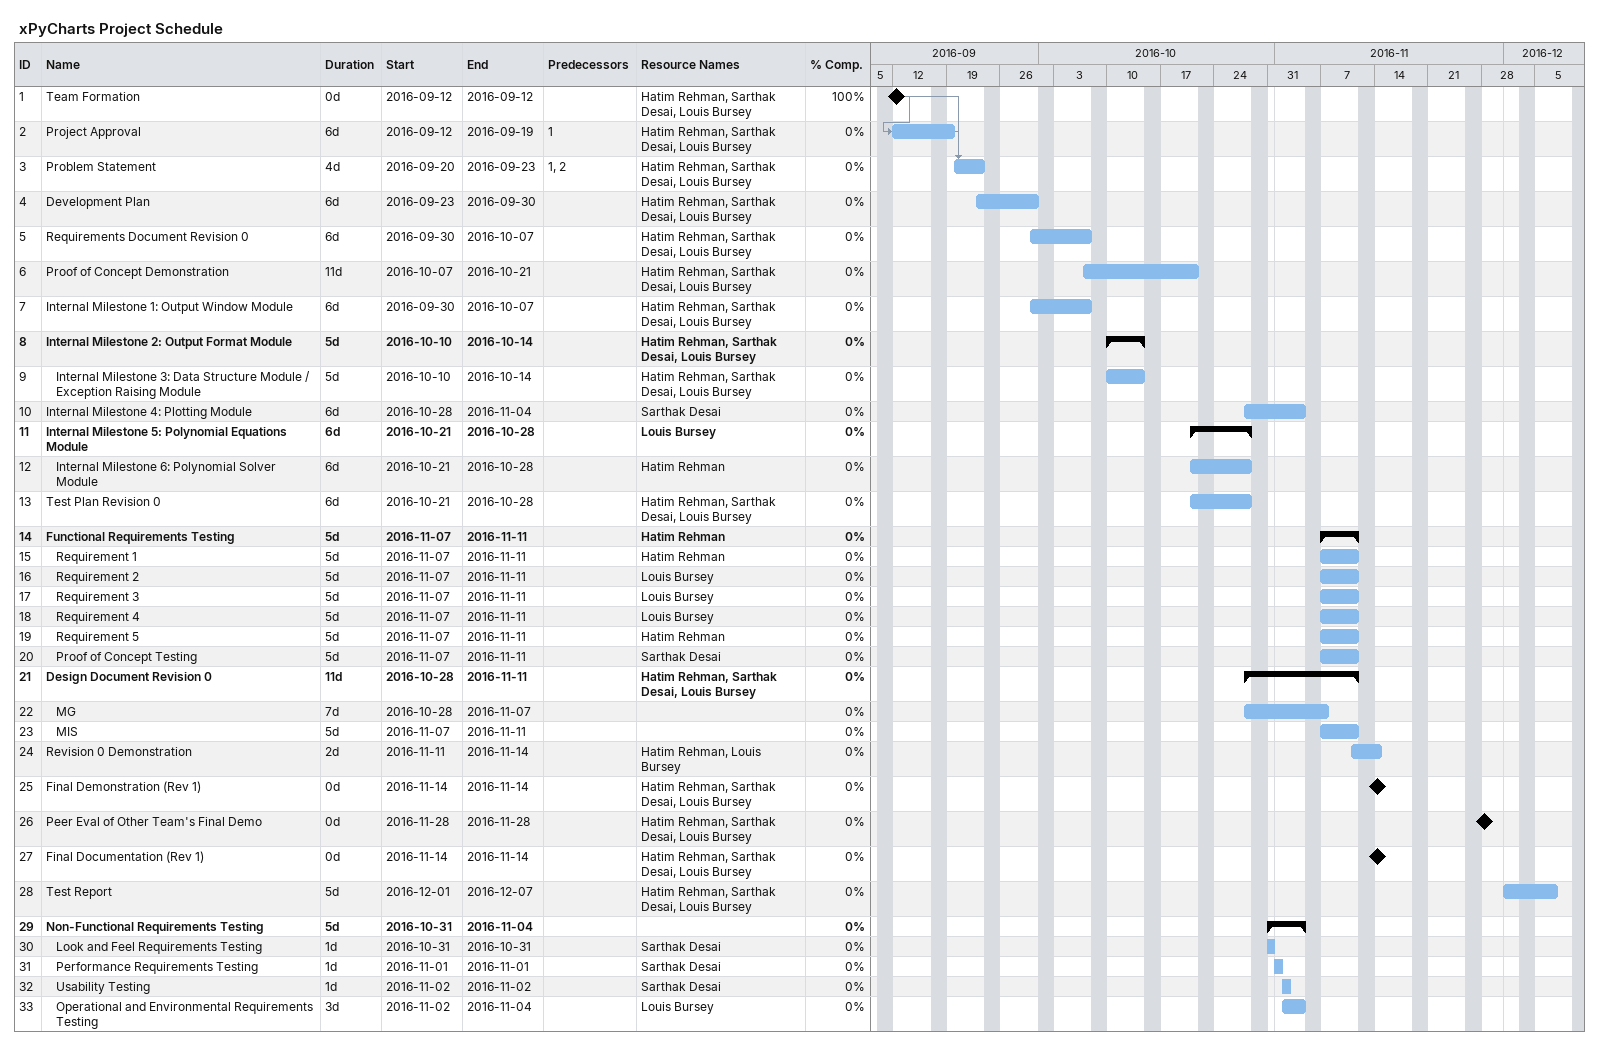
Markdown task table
xPyCharts Project Schedule

| ID | Level | Task | Duration | Start | Finish | Predecessors | Resources | % complete |
|---|---|---|---|---|---|---|---|---|
| 1 | 1 | Team Formation | 0d | 2016-09-12 | 2016-09-12 |  | Hatim Rehman, Sarthak Desai, Louis Bursey | 100 |
| 2 | 1 | Project Approval | 6d | 2016-09-12 | 2016-09-19 | 1 | Hatim Rehman, Sarthak Desai, Louis Bursey | 0 |
| 3 | 1 | Problem Statement | 4d | 2016-09-20 | 2016-09-23 | 1, 2 | Hatim Rehman, Sarthak Desai, Louis Bursey | 0 |
| 4 | 1 | Development Plan | 6d | 2016-09-23 | 2016-09-30 |  | Hatim Rehman, Sarthak Desai, Louis Bursey | 0 |
| 5 | 1 | Requirements Document Revision 0 | 6d | 2016-09-30 | 2016-10-07 |  | Hatim Rehman, Sarthak Desai, Louis Bursey | 0 |
| 6 | 1 | Proof of Concept Demonstration | 11d | 2016-10-07 | 2016-10-21 |  | Hatim Rehman, Sarthak Desai, Louis Bursey | 0 |
| 7 | 1 | Internal Milestone 1: Output Window Module | 6d | 2016-09-30 | 2016-10-07 |  | Hatim Rehman, Sarthak Desai, Louis Bursey | 0 |
| 8 | 1 | **Internal Milestone 2: Output Format Module** | 5d | 2016-10-10 | 2016-10-14 |  | Hatim Rehman, Sarthak Desai, Louis Bursey | 0 |
| 9 | 2 | Internal Milestone 3: Data Structure Module / Exception Raising Module | 5d | 2016-10-10 | 2016-10-14 |  | Hatim Rehman, Sarthak Desai, Louis Bursey | 0 |
| 10 | 1 | Internal Milestone 4: Plotting Module | 6d | 2016-10-28 | 2016-11-04 |  | Sarthak Desai | 0 |
| 11 | 1 | **Internal Milestone 5: Polynomial Equations Module** | 6d | 2016-10-21 | 2016-10-28 |  | Louis Bursey | 0 |
| 12 | 2 | Internal Milestone 6: Polynomial Solver Module | 6d | 2016-10-21 | 2016-10-28 |  | Hatim Rehman | 0 |
| 13 | 1 | Test Plan Revision 0 | 6d | 2016-10-21 | 2016-10-28 |  | Hatim Rehman, Sarthak Desai, Louis Bursey | 0 |
| 14 | 1 | **Functional Requirements Testing** | 5d | 2016-11-07 | 2016-11-11 |  | Hatim Rehman | 0 |
| 15 | 2 | Requirement 1 | 5d | 2016-11-07 | 2016-11-11 |  | Hatim Rehman | 0 |
| 16 | 2 | Requirement 2 | 5d | 2016-11-07 | 2016-11-11 |  | Louis Bursey | 0 |
| 17 | 2 | Requirement 3 | 5d | 2016-11-07 | 2016-11-11 |  | Louis Bursey | 0 |
| 18 | 2 | Requirement 4 | 5d | 2016-11-07 | 2016-11-11 |  | Louis Bursey | 0 |
| 19 | 2 | Requirement 5 | 5d | 2016-11-07 | 2016-11-11 |  | Hatim Rehman | 0 |
| 20 | 2 | Proof of Concept Testing | 5d | 2016-11-07 | 2016-11-11 |  | Sarthak Desai | 0 |
| 21 | 1 | **Design Document Revision 0** | 11d | 2016-10-28 | 2016-11-11 |  | Hatim Rehman, Sarthak Desai, Louis Bursey | 0 |
| 22 | 2 | MG | 7d | 2016-10-28 | 2016-11-07 |  |  | 0 |
| 23 | 2 | MIS | 5d | 2016-11-07 | 2016-11-11 |  |  | 0 |
| 24 | 1 | Revision 0 Demonstration | 2d | 2016-11-11 | 2016-11-14 |  | Hatim Rehman, Louis Bursey | 0 |
| 25 | 1 | Final Demonstration (Rev 1) | 0d | 2016-11-14 | 2016-11-14 |  | Hatim Rehman, Sarthak Desai, Louis Bursey | 0 |
| 26 | 1 | Peer Eval of Other Team's Final Demo | 0d | 2016-11-28 | 2016-11-28 |  | Hatim Rehman, Sarthak Desai, Louis Bursey | 0 |
| 27 | 1 | Final Documentation (Rev 1) | 0d | 2016-11-14 | 2016-11-14 |  | Hatim Rehman, Sarthak Desai, Louis Bursey | 0 |
| 28 | 1 | Test Report | 5d | 2016-12-01 | 2016-12-07 |  | Hatim Rehman, Sarthak Desai, Louis Bursey | 0 |
| 29 | 1 | **Non-Functional Requirements Testing** | 5d | 2016-10-31 | 2016-11-04 |  |  | 0 |
| 30 | 2 | Look and Feel Requirements Testing | 1d | 2016-10-31 | 2016-10-31 |  | Sarthak Desai | 0 |
| 31 | 2 | Performance Requirements Testing | 1d | 2016-11-01 | 2016-11-01 |  | Sarthak Desai | 0 |
| 32 | 2 | Usability Testing | 1d | 2016-11-02 | 2016-11-02 |  | Sarthak Desai | 0 |
| 33 | 2 | Operational and Environmental Requirements Testing | 3d | 2016-11-02 | 2016-11-04 |  | Louis Bursey | 0 |
